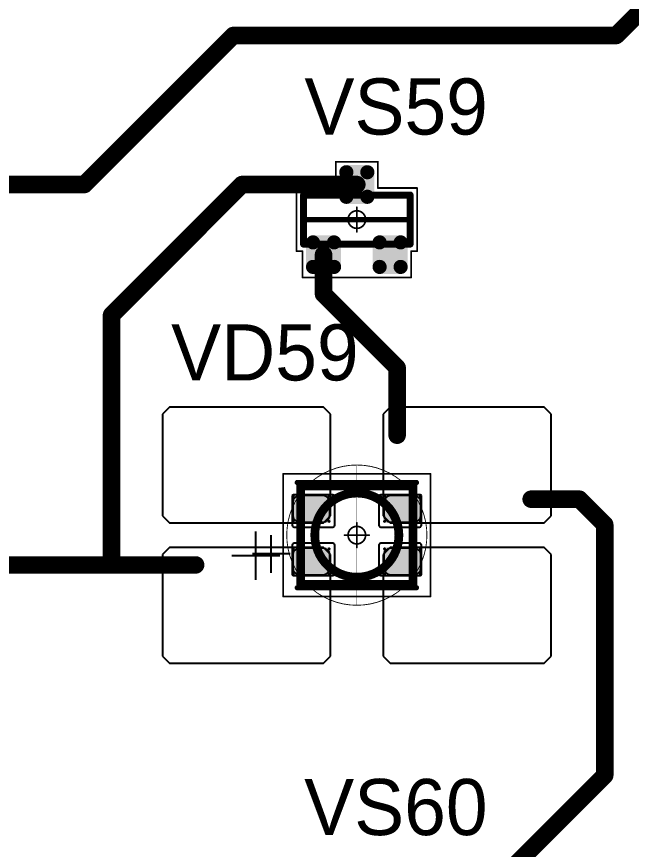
# Model space of a CAD drawing. Header units: millimetres. Extents: x 0 to 400, y 0 to 514.
# Drawn here: x 250.29 to 267.83, y 463.54 to 487.29 of the extents above; entities that cross this region are included whole.
import ezdxf

# ---------------------------------------------------------------- set-up
doc = ezdxf.new("R2010")
doc.units = ezdxf.units.MM
for name, color, linetype in [('Mechanical13', 56, 'Continuous'), ('Mechanical15', 56, 'Continuous'), ('Mechanical2', 216, 'Continuous'), ('TopLayer', 1, 'Continuous'), ('TopOverlay', 2, 'Continuous'), ('TopPaste', 8, 'Continuous'), ('TopSolder', 216, 'Continuous')]:
    doc.layers.add(name, color=color, linetype=linetype)

# ---------------------------------------------------------------- blocks, each defined once
blk = doc.blocks.new('SOT23_123')
at = {"layer": 'Mechanical13', "const_width": 0.2}
for points in [[(-0.7, 1.52), (0.7, 1.52)], [(-0.7, 1.52), (-0.7, -1.52)], [(0.7, 1.52), (0.7, -1.52)], [(-0.7, -1.52), (0.7, -1.52)]]:
    blk.add_lwpolyline(points, dxfattribs=at)
at = {"layer": 'Mechanical13', "const_width": 0.1}
for points in [[(-0.75, 1.52, 1), (-0.65, 1.52, 1)], [(-0.75, 1.52, 1), (-0.65, 1.52, 1)], [(0.65, 1.52, 1), (0.75, 1.52, 1)], [(0.65, 1.52, 1), (0.75, 1.52, 1)], [(-0.75, -1.52, 1), (-0.65, -1.52, 1)], [(-0.75, -1.52, 1), (-0.65, -1.52, 1)], [(0.65, -1.52, 1), (0.75, -1.52, 1)], [(0.65, -1.52, 1), (0.75, -1.52, 1)]]:
    blk.add_lwpolyline(points, format="xyb", close=True, dxfattribs=at)
at = {"layer": 'Mechanical15', "const_width": 0.05}
for points in [[(-0.9, 1.72), (-0.9, 1.55)], [(-0.9, 1.72), (0.9, 1.72)], [(0.9, 1.72), (0.9, 0.6)], [(-1.65, 1.55), (-1.65, -1.55)], [(-1.65, 1.55), (-0.9, 1.55)], [(0.9, 0.6), (1.65, 0.6)], [(1.65, 0.6), (1.65, -0.6)], [(0, 0.35), (0, -0.35)], [(-0.35, 0), (0.35, 0)], [(0.9, -0.6), (1.65, -0.6)], [(0.9, -0.6), (0.9, -1.72)], [(-1.65, -1.55), (-0.9, -1.55)], [(-0.9, -1.55), (-0.9, -1.72)], [(-0.9, -1.72), (0.9, -1.72)]]:
    blk.add_lwpolyline(points, dxfattribs=at)
at = {"layer": 'Mechanical15'}
for points, const_width in [([(-0.913, 1.72, 1), (-0.888, 1.72, 1)], 0.025), ([(-0.913, 1.72, 1), (-0.888, 1.72, 1)], 0.025), ([(0.888, 1.72, 1), (0.913, 1.72, 1)], 0.025), ([(0.888, 1.72, 1), (0.913, 1.72, 1)], 0.025), ([(-1.662, 1.55, 1), (-1.637, 1.55, 1)], 0.025), ([(-1.662, 1.55, 1), (-1.637, 1.55, 1)], 0.025), ([(-0.913, 1.55, 1), (-0.888, 1.55, 1)], 0.025), ([(-0.913, 1.55, 1), (-0.888, 1.55, 1)], 0.025), ([(0.888, 0.6, 1), (0.913, 0.6, 1)], 0.025), ([(0.888, 0.6, 1), (0.913, 0.6, 1)], 0.025), ([(1.637, 0.6, 1), (1.662, 0.6, 1)], 0.025), ([(1.637, 0.6, 1), (1.662, 0.6, 1)], 0.025), ([(0.25, 0, 1), (-0.25, 0, 1)], 0.05), ([(-0.012, 0.35, 1), (0.012, 0.35, 1)], 0.025), ([(-0.362, 0, 1), (-0.337, 0, 1)], 0.025), ([(-0.262, 0, 1), (-0.238, 0, 1)], 0.025), ([(0.238, 0, 1), (0.262, 0, 1)], 0.025), ([(0.337, 0, 1), (0.362, 0, 1)], 0.025), ([(-0.012, -0.35, 1), (0.012, -0.35, 1)], 0.025), ([(0.888, -0.6, 1), (0.913, -0.6, 1)], 0.025), ([(0.888, -0.6, 1), (0.913, -0.6, 1)], 0.025), ([(1.637, -0.6, 1), (1.662, -0.6, 1)], 0.025), ([(1.637, -0.6, 1), (1.662, -0.6, 1)], 0.025), ([(-1.662, -1.55, 1), (-1.637, -1.55, 1)], 0.025), ([(-1.662, -1.55, 1), (-1.637, -1.55, 1)], 0.025), ([(-0.913, -1.55, 1), (-0.888, -1.55, 1)], 0.025), ([(-0.913, -1.55, 1), (-0.888, -1.55, 1)], 0.025), ([(-0.913, -1.72, 1), (-0.888, -1.72, 1)], 0.025), ([(-0.913, -1.72, 1), (-0.888, -1.72, 1)], 0.025), ([(0.888, -1.72, 1), (0.913, -1.72, 1)], 0.025), ([(0.888, -1.72, 1), (0.913, -1.72, 1)], 0.025)]:
    blk.add_lwpolyline(points, format="xyb", close=True, dxfattribs=dict(at, const_width=const_width))
at = {"layer": 'TopLayer', "const_width": 0.1}
for points in [[(-1.4, 1.25, 1), (-1.3, 1.25, 1)], [(-0.7, 1.25, 1), (-0.6, 1.25, 1)], [(-1.4, 0.65, 1), (-1.3, 0.65, 1)], [(-0.7, 0.65, 1), (-0.6, 0.65, 1)], [(0.6, 0.3, 1), (0.7, 0.3, 1)], [(1.3, 0.3, 1), (1.4, 0.3, 1)], [(0.6, -0.3, 1), (0.7, -0.3, 1)], [(1.3, -0.3, 1), (1.4, -0.3, 1)], [(-1.4, -0.65, 1), (-1.3, -0.65, 1)], [(-0.7, -0.65, 1), (-0.6, -0.65, 1)], [(-1.4, -1.25, 1), (-1.3, -1.25, 1)], [(-0.7, -1.25, 1), (-0.6, -1.25, 1)]]:
    blk.add_lwpolyline(points, format="xyb", close=True, dxfattribs=at)
at = {"layer": 'TopLayer'}
for points in [[(-1.45, 1.25), (-1.45, 0.65), (-0.55, 1.25), (-0.55, 0.65)], [(-1.35, 1.35), (-1.35, 0.55), (-0.65, 1.35), (-0.65, 0.55)], [(0.55, 0.3), (0.55, -0.3), (1.45, 0.3), (1.45, -0.3)], [(0.65, 0.4), (0.65, -0.4), (1.35, 0.4), (1.35, -0.4)], [(-1.45, -0.65), (-1.45, -1.25), (-0.55, -0.65), (-0.55, -1.25)], [(-1.35, -0.55), (-1.35, -1.35), (-0.65, -0.55), (-0.65, -1.35)]]:
    blk.add_solid(points, dxfattribs=at)
at = {"layer": 'TopOverlay', "const_width": 0.15}
blk.add_lwpolyline([(0, 1.5), (0, -1.5)], dxfattribs=at)
at = {"layer": 'TopOverlay', "const_width": 0.075}
for points in [[(-0.038, 1.5, 1), (0.038, 1.5, 1)], [(-0.038, -1.5, 1), (0.038, -1.5, 1)]]:
    blk.add_lwpolyline(points, format="xyb", close=True, dxfattribs=at)
at = {"layer": 'TopPaste', "const_width": 0.075}
for points in [[(-1.387, 1.25, 1), (-1.313, 1.25, 1)], [(-0.687, 1.25, 1), (-0.613, 1.25, 1)], [(-1.387, 0.65, 1), (-1.313, 0.65, 1)], [(-0.687, 0.65, 1), (-0.613, 0.65, 1)], [(0.613, 0.3, 1), (0.687, 0.3, 1)], [(1.313, 0.3, 1), (1.387, 0.3, 1)], [(0.613, -0.3, 1), (0.687, -0.3, 1)], [(1.313, -0.3, 1), (1.387, -0.3, 1)], [(-1.387, -0.65, 1), (-1.313, -0.65, 1)], [(-0.687, -0.65, 1), (-0.613, -0.65, 1)], [(-1.387, -1.25, 1), (-1.313, -1.25, 1)], [(-0.687, -1.25, 1), (-0.613, -1.25, 1)]]:
    blk.add_lwpolyline(points, format="xyb", close=True, dxfattribs=at)
at = {"layer": 'TopPaste'}
for points in [[(-1.425, 1.25), (-1.425, 0.65), (-0.575, 1.25), (-0.575, 0.65)], [(-1.35, 1.325), (-1.35, 0.575), (-0.65, 1.325), (-0.65, 0.575)], [(0.575, 0.3), (0.575, -0.3), (1.425, 0.3), (1.425, -0.3)], [(0.65, 0.375), (0.65, -0.375), (1.35, 0.375), (1.35, -0.375)], [(-1.425, -0.65), (-1.425, -1.25), (-0.575, -0.65), (-0.575, -1.25)], [(-1.35, -0.575), (-1.35, -1.325), (-0.65, -0.575), (-0.65, -1.325)]]:
    blk.add_solid(points, dxfattribs=at)
at = {"layer": 'TopSolder', "const_width": 0.202}
for points in [[(-1.451, 1.25, 1), (-1.249, 1.25, 1)], [(-0.751, 1.25, 1), (-0.549, 1.25, 1)], [(-1.451, 0.65, 1), (-1.249, 0.65, 1)], [(-0.751, 0.65, 1), (-0.549, 0.65, 1)], [(0.549, 0.3, 1), (0.751, 0.3, 1)], [(1.249, 0.3, 1), (1.451, 0.3, 1)], [(0.549, -0.3, 1), (0.751, -0.3, 1)], [(1.249, -0.3, 1), (1.451, -0.3, 1)], [(-1.451, -0.65, 1), (-1.249, -0.65, 1)], [(-0.751, -0.65, 1), (-0.549, -0.65, 1)], [(-1.451, -1.25, 1), (-1.249, -1.25, 1)], [(-0.751, -1.25, 1), (-0.549, -1.25, 1)]]:
    blk.add_lwpolyline(points, format="xyb", close=True, dxfattribs=at)
at = {"layer": 'TopSolder'}
for points in [[(-1.35, 1.452), (-1.35, 0.448), (-0.65, 1.452), (-0.65, 0.448)], [(-1.552, 1.25), (-1.552, 0.65), (-0.448, 1.25), (-0.448, 0.65)], [(0.65, 0.502), (0.65, -0.502), (1.35, 0.502), (1.35, -0.502)], [(0.448, 0.3), (0.448, -0.3), (1.552, 0.3), (1.552, -0.3)], [(-1.35, -0.448), (-1.35, -1.452), (-0.65, -0.448), (-0.65, -1.452)], [(-1.552, -0.65), (-1.552, -1.25), (-0.448, -0.65), (-0.448, -1.25)]]:
    blk.add_solid(points, dxfattribs=at)
blk = doc.blocks.new('E65F_296')
at = {"layer": 'Mechanical13'}
for p, q in [((2.441, 1.071), (2.441, 0)), ((1.905, 0.536), (2.976, 0.536))]:
    blk.add_line(p, q, dxfattribs=at)
at = {"layer": 'Mechanical13', "const_width": 0.25}
for points in [[(1.6, 1.4), (-1.6, 1.4)], [(-1.6, 1.4), (-1.6, -1.4)], [(1.6, 1.4), (1.6, -1.4)], [(1.6, -1.4), (-1.6, -1.4)]]:
    blk.add_lwpolyline(points, dxfattribs=at)
at = {"layer": 'Mechanical13'}
for points, const_width in [([(-1.663, 1.4, 1), (-1.538, 1.4, 1)], 0.125), ([(-1.663, 1.4, 1), (-1.538, 1.4, 1)], 0.125), ([(1.537, 1.4, 1), (1.662, 1.4, 1)], 0.125), ([(1.537, 1.4, 1), (1.662, 1.4, 1)], 0.125), ([(1.2, 0, 1), (-1.2, 0, 1)], 0.25), ([(-1.263, 0, 1), (-1.138, 0, 1)], 0.125), ([(1.137, 0, 1), (1.262, 0, 1)], 0.125), ([(-1.663, -1.4, 1), (-1.538, -1.4, 1)], 0.125), ([(-1.663, -1.4, 1), (-1.538, -1.4, 1)], 0.125), ([(1.537, -1.4, 1), (1.662, -1.4, 1)], 0.125), ([(1.537, -1.4, 1), (1.662, -1.4, 1)], 0.125)]:
    blk.add_lwpolyline(points, format="xyb", close=True, dxfattribs=dict(at, const_width=const_width))
at = {"layer": 'Mechanical15', "const_width": 0.05}
for points in [[(-2.1, 1.75), (-2.1, -1.75)], [(2.1, 1.75), (-2.1, 1.75)], [(2.1, 1.75), (2.1, -1.75)], [(0, 0.35), (0, -0.35)], [(0, 0.35), (0, -0.35)], [(0.35, 0), (-0.35, 0)], [(0.35, 0), (-0.35, 0)], [(2.1, -1.75), (-2.1, -1.75)]]:
    blk.add_lwpolyline(points, dxfattribs=at)
at = {"layer": 'Mechanical15'}
for points, const_width in [([(-2.113, 1.75, 1), (-2.088, 1.75, 1)], 0.025), ([(-2.113, 1.75, 1), (-2.088, 1.75, 1)], 0.025), ([(2.087, 1.75, 1), (2.112, 1.75, 1)], 0.025), ([(2.087, 1.75, 1), (2.112, 1.75, 1)], 0.025), ([(0.25, 0, 1), (-0.25, 0, 1)], 0.05), ([(0.25, 0, 1), (-0.25, 0, 1)], 0.05), ([(-0.013, 0.35, 1), (0.012, 0.35, 1)], 0.025), ([(-0.013, 0.35, 1), (0.012, 0.35, 1)], 0.025), ([(-0.363, 0, 1), (-0.338, 0, 1)], 0.025), ([(-0.363, 0, 1), (-0.338, 0, 1)], 0.025), ([(-0.263, 0, 1), (-0.238, 0, 1)], 0.025), ([(-0.263, 0, 1), (-0.238, 0, 1)], 0.025), ([(0.237, 0, 1), (0.262, 0, 1)], 0.025), ([(0.237, 0, 1), (0.262, 0, 1)], 0.025), ([(0.337, 0, 1), (0.362, 0, 1)], 0.025), ([(0.337, 0, 1), (0.362, 0, 1)], 0.025), ([(-0.013, -0.35, 1), (0.012, -0.35, 1)], 0.025), ([(-0.013, -0.35, 1), (0.012, -0.35, 1)], 0.025), ([(-2.113, -1.75, 1), (-2.088, -1.75, 1)], 0.025), ([(-2.113, -1.75, 1), (-2.088, -1.75, 1)], 0.025), ([(2.087, -1.75, 1), (2.112, -1.75, 1)], 0.025), ([(2.087, -1.75, 1), (2.112, -1.75, 1)], 0.025)]:
    blk.add_lwpolyline(points, format="xyb", close=True, dxfattribs=dict(at, const_width=const_width))
at = {"layer": 'TopLayer'}
for p, q in [((-5.35, 3.65), (-5.55, 3.45)), ((-0.95, 3.65), (-5.35, 3.65)), ((-5.35, 3.65), (-5.35, 3.65)), ((-0.75, 3.45), (-0.95, 3.65)), ((0.95, 3.65), (0.75, 3.45)), ((5.35, 3.65), (0.95, 3.65)), ((0.95, 3.65), (0.95, 3.65)), ((5.55, 3.45), (5.35, 3.65)), ((-5.55, 3.45), (-5.55, 3.45)), ((-5.55, 3.45), (-5.55, 0.55)), ((-0.75, 0.55), (-0.75, 3.45)), ((0.75, 3.45), (0.75, 3.45)), ((0.75, 3.45), (0.75, 0.55)), ((5.55, 0.55), (5.55, 3.45)), ((-5.55, 0.55), (-5.35, 0.35)), ((-0.95, 0.35), (-0.75, 0.55)), ((0.75, 0.55), (0.95, 0.35)), ((5.35, 0.35), (5.55, 0.55)), ((-5.35, 0.35), (-0.95, 0.35)), ((0.95, 0.35), (5.35, 0.35)), ((-5.35, -0.35), (-5.55, -0.55)), ((-0.95, -0.35), (-5.35, -0.35)), ((-5.35, -0.35), (-5.35, -0.35)), ((-0.75, -0.55), (-0.95, -0.35)), ((0.95, -0.35), (0.75, -0.55)), ((5.35, -0.35), (0.95, -0.35)), ((0.95, -0.35), (0.95, -0.35)), ((5.55, -0.55), (5.35, -0.35)), ((-5.55, -0.55), (-5.55, -0.55)), ((-5.55, -0.55), (-5.55, -3.45)), ((-0.75, -3.45), (-0.75, -0.55)), ((0.75, -0.55), (0.75, -0.55)), ((0.75, -0.55), (0.75, -3.45)), ((5.55, -3.45), (5.55, -0.55)), ((-5.55, -3.45), (-5.35, -3.65)), ((-0.95, -3.65), (-0.75, -3.45)), ((0.75, -3.45), (0.95, -3.65)), ((5.35, -3.65), (5.55, -3.45)), ((-5.35, -3.65), (-0.95, -3.65)), ((0.95, -3.65), (5.35, -3.65))]:
    blk.add_line(p, q, dxfattribs=at)
at = {"layer": 'TopLayer', "const_width": 0.04}
for points in [[(-1.83, 1.11, 1), (-1.79, 1.11, 1)], [(-0.81, 1.11, 1), (-0.77, 1.11, 1)], [(0.77, 1.11, 1), (0.81, 1.11, 1)], [(1.79, 1.11, 1), (1.83, 1.11, 1)], [(-1.83, 0.39, 1), (-1.79, 0.39, 1)], [(-0.81, 0.39, 1), (-0.77, 0.39, 1)], [(0.77, 0.39, 1), (0.81, 0.39, 1)], [(1.79, 0.39, 1), (1.83, 0.39, 1)], [(-1.83, -0.39, 1), (-1.79, -0.39, 1)], [(-0.81, -0.39, 1), (-0.77, -0.39, 1)], [(0.77, -0.39, 1), (0.81, -0.39, 1)], [(1.79, -0.39, 1), (1.83, -0.39, 1)], [(-1.83, -1.11, 1), (-1.79, -1.11, 1)], [(-0.81, -1.11, 1), (-0.77, -1.11, 1)], [(0.77, -1.11, 1), (0.81, -1.11, 1)], [(1.79, -1.11, 1), (1.83, -1.11, 1)]]:
    blk.add_lwpolyline(points, format="xyb", close=True, dxfattribs=at)
at = {"layer": 'TopLayer'}
for points in [[(-1.85, 1.11), (-1.85, 0.39), (-0.75, 1.11), (-0.75, 0.39)], [(-1.81, 1.15), (-1.81, 0.35), (-0.79, 1.15), (-0.79, 0.35)], [(0.75, 1.11), (0.75, 0.39), (1.85, 1.11), (1.85, 0.39)], [(0.79, 1.15), (0.79, 0.35), (1.81, 1.15), (1.81, 0.35)], [(-1.85, -0.39), (-1.85, -1.11), (-0.75, -0.39), (-0.75, -1.11)], [(-1.81, -0.35), (-1.81, -1.15), (-0.79, -0.35), (-0.79, -1.15)], [(0.75, -0.39), (0.75, -1.11), (1.85, -0.39), (1.85, -1.11)], [(0.79, -0.35), (0.79, -1.15), (1.81, -0.35), (1.81, -1.15)]]:
    blk.add_solid(points, dxfattribs=at)
at = {"layer": 'TopOverlay'}
for p, q in [((2.886, 1.271), (2.886, -0.1)), ((2.2, 0.586), (3.571, 0.586))]:
    blk.add_line(p, q, dxfattribs=at)
at = {"layer": 'TopOverlay', "const_width": 0.15}
for points in [[(1.7, 1.5), (-1.7, 1.5)], [(1.7, -1.5), (-1.7, -1.5)]]:
    blk.add_lwpolyline(points, dxfattribs=at)
at = {"layer": 'TopOverlay', "const_width": 0.075}
for points in [[(-1.738, 1.5, 1), (-1.663, 1.5, 1)], [(1.662, 1.5, 1), (1.737, 1.5, 1)], [(-1.738, -1.5, 1), (-1.663, -1.5, 1)], [(1.662, -1.5, 1), (1.737, -1.5, 1)]]:
    blk.add_lwpolyline(points, format="xyb", close=True, dxfattribs=at)
at = {"layer": 'TopPaste'}
for p, q in [((-1.814, 1.011), (-1.829, 0.938)), ((-1.773, 1.073), (-1.814, 1.011)), ((-1.711, 1.114), (-1.773, 1.073)), ((-1.638, 1.129), (-1.711, 1.114)), ((-0.963, 1.129), (-1.638, 1.129)), ((-0.889, 1.114), (-0.963, 1.129)), ((-0.827, 1.073), (-0.889, 1.114)), ((-0.786, 1.011), (-0.827, 1.073)), ((-0.771, 0.938), (-0.786, 1.011)), ((0.786, 1.011), (0.771, 0.938)), ((0.827, 1.073), (0.786, 1.011)), ((0.889, 1.114), (0.827, 1.073)), ((0.962, 1.129), (0.889, 1.114)), ((1.637, 1.129), (0.962, 1.129)), ((1.711, 1.114), (1.637, 1.129)), ((1.773, 1.073), (1.711, 1.114)), ((1.814, 1.011), (1.773, 1.073)), ((1.829, 0.938), (1.814, 1.011)), ((-1.829, 0.938), (-1.829, 0.563)), ((-0.771, 0.563), (-0.771, 0.938)), ((0.771, 0.938), (0.771, 0.563)), ((1.829, 0.563), (1.829, 0.938)), ((-1.829, 0.563), (-1.814, 0.489)), ((-1.814, 0.489), (-1.773, 0.427)), ((-0.827, 0.427), (-0.786, 0.489)), ((-0.786, 0.489), (-0.771, 0.563)), ((0.771, 0.563), (0.786, 0.489)), ((0.786, 0.489), (0.827, 0.427)), ((1.773, 0.427), (1.814, 0.489)), ((1.814, 0.489), (1.829, 0.563)), ((-1.773, 0.427), (-1.711, 0.386)), ((-1.711, 0.386), (-1.638, 0.371)), ((-1.638, 0.371), (-0.963, 0.371)), ((-0.963, 0.371), (-0.889, 0.386)), ((-0.889, 0.386), (-0.827, 0.427)), ((0.827, 0.427), (0.889, 0.386)), ((0.889, 0.386), (0.962, 0.371)), ((0.962, 0.371), (1.637, 0.371)), ((1.637, 0.371), (1.711, 0.386)), ((1.711, 0.386), (1.773, 0.427)), ((-1.773, -0.427), (-1.814, -0.489)), ((-1.711, -0.386), (-1.773, -0.427)), ((-1.638, -0.371), (-1.711, -0.386)), ((-0.963, -0.371), (-1.638, -0.371)), ((-0.889, -0.386), (-0.963, -0.371)), ((-0.827, -0.427), (-0.889, -0.386)), ((-0.786, -0.489), (-0.827, -0.427)), ((0.827, -0.427), (0.786, -0.489)), ((0.889, -0.386), (0.827, -0.427)), ((0.962, -0.371), (0.889, -0.386)), ((1.637, -0.371), (0.962, -0.371)), ((1.711, -0.386), (1.637, -0.371)), ((1.773, -0.427), (1.711, -0.386)), ((1.814, -0.489), (1.773, -0.427)), ((-1.814, -0.489), (-1.829, -0.563)), ((-1.829, -0.563), (-1.829, -0.938)), ((-0.771, -0.563), (-0.786, -0.489)), ((-0.771, -0.938), (-0.771, -0.563)), ((0.786, -0.489), (0.771, -0.563)), ((0.771, -0.563), (0.771, -0.938)), ((1.829, -0.563), (1.814, -0.489)), ((1.829, -0.938), (1.829, -0.563)), ((-1.829, -0.938), (-1.814, -1.011)), ((-0.786, -1.011), (-0.771, -0.938)), ((0.771, -0.938), (0.786, -1.011)), ((1.814, -1.011), (1.829, -0.938)), ((-1.814, -1.011), (-1.773, -1.073)), ((-1.773, -1.073), (-1.711, -1.114)), ((-1.711, -1.114), (-1.638, -1.129)), ((-1.638, -1.129), (-0.963, -1.129)), ((-0.963, -1.129), (-0.889, -1.114)), ((-0.889, -1.114), (-0.827, -1.073)), ((-0.827, -1.073), (-0.786, -1.011)), ((0.786, -1.011), (0.827, -1.073)), ((0.827, -1.073), (0.889, -1.114)), ((0.889, -1.114), (0.962, -1.129)), ((0.962, -1.129), (1.637, -1.129)), ((1.637, -1.129), (1.711, -1.114)), ((1.711, -1.114), (1.773, -1.073)), ((1.773, -1.073), (1.814, -1.011))]:
    blk.add_line(p, q, dxfattribs=at)
at = {"layer": 'TopSolder'}
for p, q in [((-1.842, 1.129), (-1.85, 1.111)), ((-1.85, 1.111), (-1.85, 1.101)), ((-1.85, 1.101), (-1.85, 1.101)), ((-1.85, 1.101), (-1.85, 0.301)), ((-1.828, 1.143), (-1.842, 1.129)), ((-1.81, 1.151), (-1.828, 1.143)), ((-1.8, 1.151), (-1.81, 1.151)), ((-0.7, 1.151), (-1.8, 1.151)), ((-0.685, 1.151), (-0.7, 1.151)), ((-0.7, 1.151), (-0.7, 1.151)), ((-0.658, 1.139), (-0.685, 1.151)), ((-0.636, 1.118), (-0.658, 1.139)), ((-0.625, 1.09), (-0.636, 1.118)), ((-0.625, 1.076), (-0.625, 1.09)), ((-0.625, 0.301), (-0.625, 1.076)), ((0.636, 1.118), (0.625, 1.09)), ((0.625, 1.09), (0.625, 1.076)), ((0.625, 1.076), (0.625, 1.076)), ((0.625, 1.076), (0.625, 0.301)), ((0.657, 1.139), (0.636, 1.118)), ((0.685, 1.151), (0.657, 1.139)), ((0.7, 1.151), (0.685, 1.151)), ((1.8, 1.151), (0.7, 1.151)), ((1.81, 1.151), (1.8, 1.151)), ((1.8, 1.151), (1.8, 1.151)), ((1.828, 1.143), (1.81, 1.151)), ((1.842, 1.129), (1.828, 1.143)), ((1.85, 1.111), (1.842, 1.129)), ((1.85, 1.101), (1.85, 1.111)), ((1.85, 0.301), (1.85, 1.101)), ((-1.85, 0.301), (-1.85, 0.286)), ((-1.85, 0.286), (-1.839, 0.258)), ((-1.839, 0.258), (-1.818, 0.237)), ((-0.658, 0.237), (-0.636, 0.258)), ((-0.636, 0.258), (-0.625, 0.286)), ((-0.625, 0.286), (-0.625, 0.301)), ((-0.625, 0.301), (-0.625, 0.301)), ((0.625, 0.301), (0.625, 0.286)), ((0.625, 0.286), (0.636, 0.258)), ((0.636, 0.258), (0.657, 0.237)), ((1.817, 0.237), (1.839, 0.258)), ((1.839, 0.258), (1.85, 0.286)), ((1.85, 0.286), (1.85, 0.301)), ((1.85, 0.301), (1.85, 0.301)), ((-1.818, 0.237), (-1.79, 0.226)), ((-1.79, 0.226), (-1.775, 0.226)), ((-1.775, 0.226), (-1.775, 0.226)), ((-1.775, 0.226), (-0.7, 0.226)), ((-0.7, 0.226), (-0.685, 0.226)), ((-0.685, 0.226), (-0.658, 0.237)), ((0.657, 0.237), (0.685, 0.226)), ((0.685, 0.226), (0.7, 0.226)), ((0.7, 0.226), (0.7, 0.226)), ((0.7, 0.226), (1.775, 0.226)), ((1.775, 0.226), (1.79, 0.226)), ((1.79, 0.226), (1.817, 0.237)), ((-1.818, -0.236), (-1.839, -0.257)), ((-1.79, -0.224), (-1.818, -0.236)), ((-1.775, -0.224), (-1.79, -0.224)), ((-0.7, -0.224), (-1.775, -0.224)), ((-0.685, -0.224), (-0.7, -0.224)), ((-0.7, -0.224), (-0.7, -0.224)), ((-0.658, -0.236), (-0.685, -0.224)), ((-0.636, -0.257), (-0.658, -0.236)), ((0.657, -0.236), (0.636, -0.257)), ((0.685, -0.224), (0.657, -0.236)), ((0.7, -0.224), (0.685, -0.224)), ((1.775, -0.224), (0.7, -0.224)), ((1.79, -0.224), (1.775, -0.224)), ((1.775, -0.224), (1.775, -0.224)), ((1.817, -0.236), (1.79, -0.224)), ((1.839, -0.257), (1.817, -0.236)), ((-1.839, -0.257), (-1.85, -0.285)), ((-1.85, -0.285), (-1.85, -0.299)), ((-1.85, -0.299), (-1.85, -0.299)), ((-1.85, -0.299), (-1.85, -1.099)), ((-0.625, -0.285), (-0.636, -0.257)), ((-0.625, -0.299), (-0.625, -0.285)), ((-0.625, -1.074), (-0.625, -0.299)), ((0.636, -0.257), (0.625, -0.285)), ((0.625, -0.285), (0.625, -0.299)), ((0.625, -0.299), (0.625, -0.299)), ((0.625, -0.299), (0.625, -1.074)), ((1.85, -0.285), (1.839, -0.257)), ((1.85, -0.299), (1.85, -0.285)), ((1.85, -1.099), (1.85, -0.299)), ((-1.85, -1.099), (-1.85, -1.109)), ((-1.85, -1.109), (-1.842, -1.128)), ((-1.842, -1.128), (-1.828, -1.142)), ((-1.828, -1.142), (-1.81, -1.149)), ((-1.81, -1.149), (-1.8, -1.149)), ((-1.8, -1.149), (-0.7, -1.149)), ((-1.8, -1.149), (-1.8, -1.149)), ((-0.7, -1.149), (-0.685, -1.149)), ((-0.685, -1.149), (-0.658, -1.138)), ((-0.658, -1.138), (-0.636, -1.117)), ((-0.636, -1.117), (-0.625, -1.089)), ((-0.625, -1.089), (-0.625, -1.074)), ((-0.625, -1.074), (-0.625, -1.074)), ((0.625, -1.074), (0.625, -1.089)), ((0.625, -1.089), (0.636, -1.117)), ((0.636, -1.117), (0.657, -1.138)), ((0.657, -1.138), (0.685, -1.149)), ((0.685, -1.149), (0.7, -1.149)), ((0.7, -1.149), (1.8, -1.149)), ((0.7, -1.149), (0.7, -1.149)), ((1.8, -1.149), (1.81, -1.149)), ((1.81, -1.149), (1.828, -1.142)), ((1.828, -1.142), (1.842, -1.128)), ((1.842, -1.128), (1.85, -1.109)), ((1.85, -1.109), (1.85, -1.099)), ((1.85, -1.099), (1.85, -1.099))]:
    blk.add_line(p, q, dxfattribs=at)

msp = doc.modelspace()

# ---------------------------------------------------------------- linework, layer by layer
at = {"layer": 'Mechanical2'}
for points, const_width in [([(262, 472.5, 1), (258, 472.5, 1)], 0.0254), ([(260, 474.5, 1), (260, 474.5, 1)], 0.0005), ([(257.994, 472.5, 1), (258.006, 472.5, 1)], 0.0127), ([(258, 472.5, 1), (258, 472.5, 1)], 0.0005), ([(261.994, 472.5, 1), (262.006, 472.5, 1)], 0.0127), ([(262, 472.5, 1), (262, 472.5, 1)], 0.0005), ([(260, 470.5, 1), (260, 470.5, 1)], 0.0005)]:
    msp.add_lwpolyline(points, format="xyb", close=True, dxfattribs=dict(at, const_width=const_width))
at = {"layer": 'Mechanical2', "const_width": 0.001}
for points in [[(260, 470.5), (260, 474.5)], [(258, 472.5), (262, 472.5)]]:
    msp.add_lwpolyline(points, dxfattribs=at)
at = {"layer": 'TopLayer', "const_width": 0.5}
for points in [[(267.4, 486.75), (271.95, 491.3)], [(252.225, 482.5), (256.475, 486.75)], [(256.475, 486.75), (267.4, 486.75)], [(240, 482.5), (252.225, 482.5)], [(253, 478.775), (256.725, 482.5)], [(256.725, 482.5), (260, 482.5)], [(259.05, 479.375), (259.05, 480.5)], [(259.05, 479.375), (261.15, 477.275)], [(253, 471.725), (253, 478.775)], [(261.15, 475.35), (261.15, 477.275)], [(264.975, 473.525), (266.35, 473.525)], [(266.35, 473.525), (267.075, 472.8)], [(267.075, 465.65), (267.075, 472.8)], [(249.125, 471.65), (255.4, 471.65)], [(253.9, 471.65), (255.4, 471.65)], [(263.925, 462.5), (267.075, 465.65)]]:
    msp.add_lwpolyline(points, dxfattribs=at)
at = {"layer": 'TopLayer', "const_width": 0.25}
for points in [[(256.35, 486.75, 1), (256.6, 486.75, 1)], [(256.35, 486.75, 1), (256.6, 486.75, 1)], [(267.275, 486.75, 1), (267.525, 486.75, 1)], [(267.275, 486.75, 1), (267.525, 486.75, 1)], [(252.1, 482.5, 1), (252.35, 482.5, 1)], [(252.1, 482.5, 1), (252.35, 482.5, 1)], [(256.6, 482.5, 1), (256.85, 482.5, 1)], [(256.6, 482.5, 1), (256.85, 482.5, 1)], [(259.875, 482.5, 1), (260.125, 482.5, 1)], [(258.925, 480.5, 1), (259.175, 480.5, 1)], [(258.925, 479.375, 1), (259.175, 479.375, 1)], [(258.925, 479.375, 1), (259.175, 479.375, 1)], [(252.875, 478.775, 1), (253.125, 478.775, 1)], [(252.875, 478.775, 1), (253.125, 478.775, 1)], [(261.025, 477.275, 1), (261.275, 477.275, 1)], [(261.025, 477.275, 1), (261.275, 477.275, 1)], [(261.025, 475.35, 1), (261.275, 475.35, 1)], [(264.85, 473.525, 1), (265.1, 473.525, 1)], [(266.225, 473.525, 1), (266.475, 473.525, 1)], [(266.225, 473.525, 1), (266.475, 473.525, 1)], [(266.95, 472.8, 1), (267.2, 472.8, 1)], [(266.95, 472.8, 1), (267.2, 472.8, 1)], [(252.875, 471.725, 1), (253.125, 471.725, 1)], [(253.775, 471.65, 1), (254.025, 471.65, 1)], [(255.275, 471.65, 1), (255.525, 471.65, 1)], [(255.275, 471.65, 1), (255.525, 471.65, 1)], [(266.95, 465.65, 1), (267.2, 465.65, 1)], [(266.95, 465.65, 1), (267.2, 465.65, 1)]]:
    msp.add_lwpolyline(points, format="xyb", close=True, dxfattribs=at)

# ---------------------------------------------------------------- block references
for name, p, rotation in [('SOT23_123', (260, 481.5), 90), ('E65F_296', (260, 472.5), 180)]:
    msp.add_blockref(name, p, dxfattribs=dict(rotation=rotation))

# ---------------------------------------------------------------- texts
at = {"layer": 'TopOverlay'}
for s, p in [('VS59', (258.505, 483.925)), ('VD59', (254.7, 476.912)), ('VS60', (258.497, 463.945))]:
    msp.add_text(s, height=1.6, dxfattribs=at).set_placement(p)

doc.saveas('drawing.dxf')
